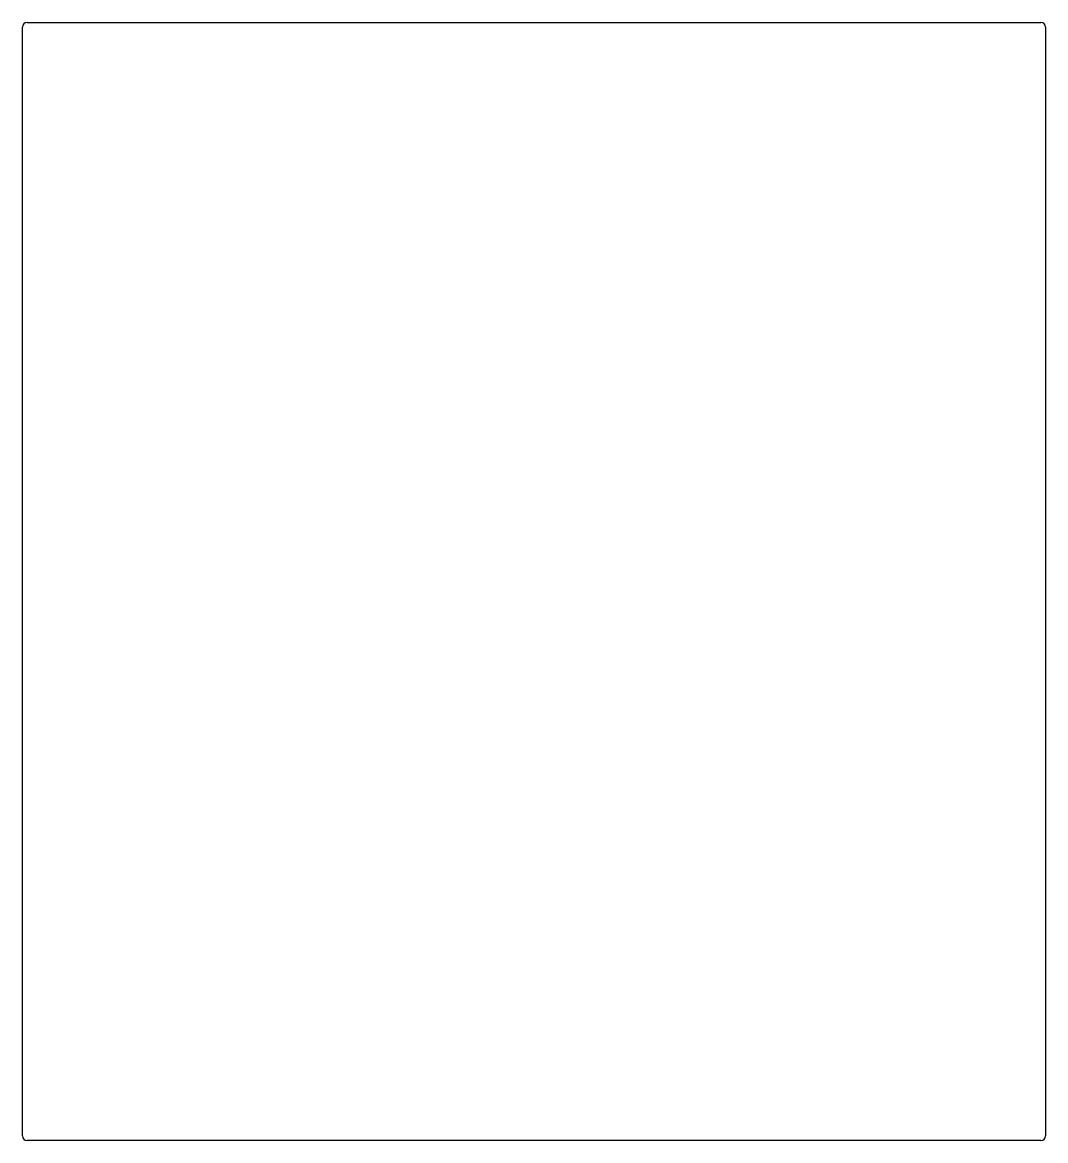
# Model space of a CAD drawing. Header units: millimetres. Extents: x -216 to 216, y -236 to 236.
import ezdxf

# ---------------------------------------------------------------- set-up
doc = ezdxf.new("R2010")
doc.units = ezdxf.units.MM
doc.layers.add('Sketch', color=7, linetype='CONTINUOUS')

msp = doc.modelspace()

# ---------------------------------------------------------------- linework, layer by layer
at = {"layer": 'Sketch'}
for p, q in [((-216.5, -234.5), (-216.5, 234.5)), ((-214.5, 236.5), (214.5, 236.5)), ((216.5, 234.5), (216.5, -234.5)), ((214.5, -236.5), (-214.5, -236.5))]:
    msp.add_line(p, q, dxfattribs=at)
for centre, start, end in [((-214.5, 234.5), 90, -180), ((214.5, 234.5), 0, 90), ((-214.5, -234.5), 180, -90), ((214.5, -234.5), -90, 0)]:
    msp.add_arc(centre, 2, start, end, dxfattribs=at)

doc.saveas('drawing.dxf')
